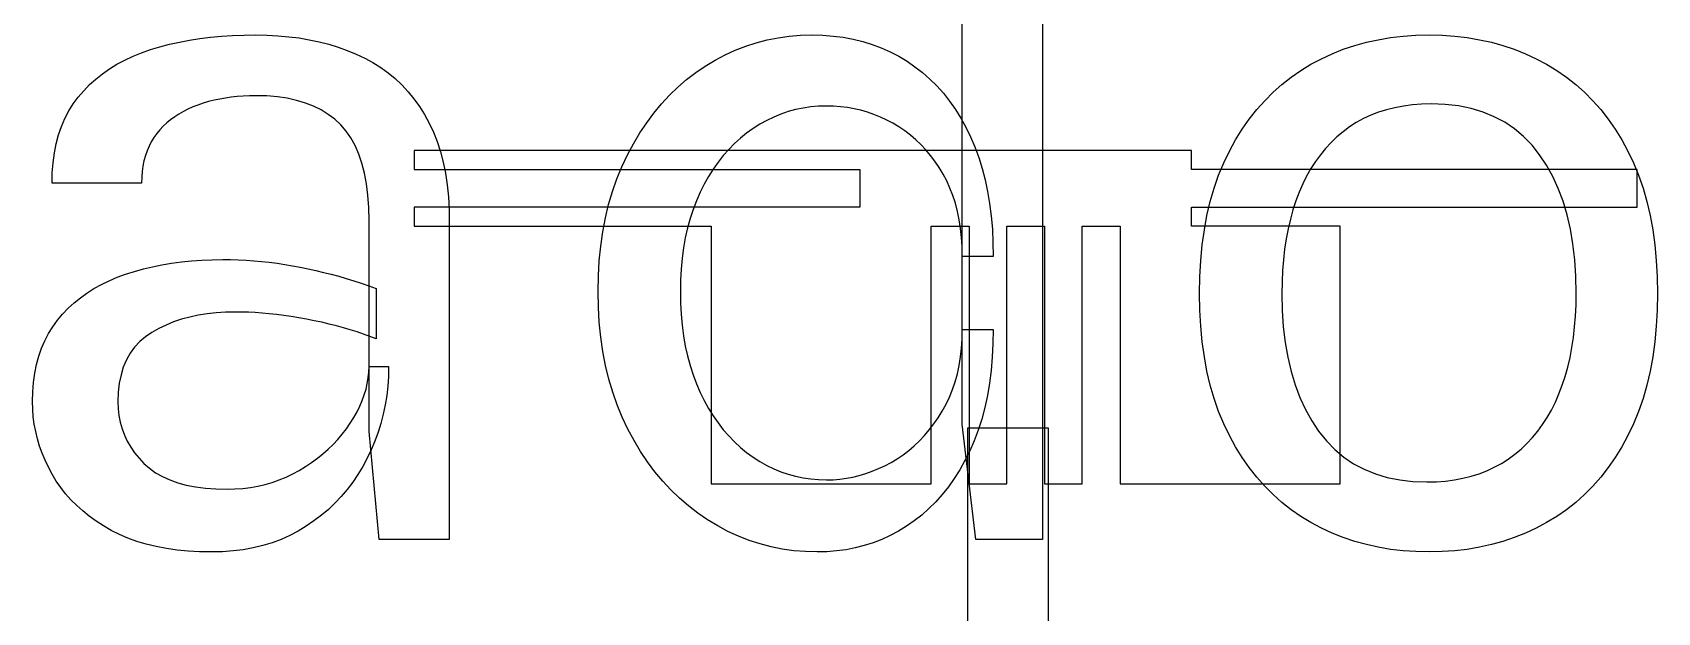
# Model space of a CAD drawing. Header units: millimetres. Extents: x -9.5 to 46, y -0.8 to 34.7.
# Drawn here: x 17.25 to 36.2, y 12.26 to 19.02 of the extents above; entities that cross this region are included whole.
import ezdxf

# ---------------------------------------------------------------- set-up
doc = ezdxf.new("R2010")
doc.units = ezdxf.units.MM
doc.layers.get('0').update_dxf_attribs({"linetype": 'CONTINUOUS'})

msp = doc.modelspace()

# ---------------------------------------------------------------- linework, layer by layer
for p, q in [((28.091, 14.454), (28.091, 21.294)), ((29.027, 21.294), (29.027, 13.11)), ((19.201, 18.947), (19.326, 18.963)), ((19.326, 18.963), (19.453, 18.975)), ((19.453, 18.975), (19.583, 18.983)), ((19.583, 18.983), (19.717, 18.988)), ((19.717, 18.988), (19.853, 18.99)), ((19.853, 18.99), (19.853, 18.99)), ((19.853, 18.99), (19.984, 18.988)), ((19.984, 18.988), (20.111, 18.981)), ((20.111, 18.981), (20.236, 18.97)), ((20.236, 18.97), (20.357, 18.955)), ((20.357, 18.955), (20.476, 18.935)), ((25.814, 18.932), (25.942, 18.957)), ((25.942, 18.957), (26.072, 18.976)), ((26.072, 18.976), (26.205, 18.987)), ((26.205, 18.987), (26.339, 18.99)), ((26.339, 18.99), (26.339, 18.99)), ((26.339, 18.99), (26.464, 18.987)), ((26.464, 18.987), (26.585, 18.978)), ((26.585, 18.978), (26.703, 18.963)), ((26.703, 18.963), (26.819, 18.941)), ((32.941, 18.935), (33.084, 18.959)), ((33.084, 18.959), (33.23, 18.976)), ((33.23, 18.976), (33.38, 18.987)), ((33.38, 18.987), (33.533, 18.99)), ((33.533, 18.99), (33.533, 18.99)), ((33.533, 18.99), (33.685, 18.987)), ((33.685, 18.987), (33.834, 18.976)), ((33.834, 18.976), (33.979, 18.959)), ((33.979, 18.959), (34.121, 18.935)), ((18.421, 18.742), (18.521, 18.783)), ((18.521, 18.783), (18.626, 18.819)), ((18.626, 18.819), (18.735, 18.852)), ((18.735, 18.852), (18.847, 18.881)), ((18.847, 18.881), (18.962, 18.906)), ((18.962, 18.906), (19.08, 18.929)), ((19.08, 18.929), (19.201, 18.947)), ((20.476, 18.935), (20.591, 18.91)), ((20.591, 18.91), (20.704, 18.881)), ((20.704, 18.881), (20.813, 18.848)), ((20.813, 18.848), (20.92, 18.81)), ((20.92, 18.81), (21.023, 18.768)), ((21.023, 18.768), (21.123, 18.721)), ((25.325, 18.758), (25.444, 18.812)), ((25.444, 18.812), (25.565, 18.859)), ((25.565, 18.859), (25.689, 18.899)), ((25.689, 18.899), (25.814, 18.932)), ((26.819, 18.941), (26.931, 18.914)), ((26.931, 18.914), (27.04, 18.88)), ((27.04, 18.88), (27.146, 18.84)), ((27.146, 18.84), (27.249, 18.794)), ((27.249, 18.794), (27.349, 18.742)), ((32.278, 18.713), (32.404, 18.771)), ((32.404, 18.771), (32.533, 18.823)), ((32.533, 18.823), (32.666, 18.867)), ((32.666, 18.867), (32.802, 18.905)), ((32.802, 18.905), (32.941, 18.935)), ((34.121, 18.935), (34.26, 18.905)), ((34.26, 18.905), (34.395, 18.867)), ((34.395, 18.867), (34.527, 18.823)), ((34.527, 18.823), (34.656, 18.771)), ((34.656, 18.771), (34.782, 18.713)), ((18.065, 18.538), (18.147, 18.596)), ((18.147, 18.596), (18.233, 18.649)), ((18.233, 18.649), (18.325, 18.698)), ((18.325, 18.698), (18.421, 18.742)), ((21.123, 18.721), (21.218, 18.669)), ((21.218, 18.669), (21.309, 18.611)), ((21.309, 18.611), (21.396, 18.549)), ((24.983, 18.551), (25.094, 18.627)), ((25.094, 18.627), (25.209, 18.696)), ((25.209, 18.696), (25.325, 18.758)), ((27.349, 18.742), (27.446, 18.684)), ((27.446, 18.684), (27.539, 18.62)), ((27.539, 18.62), (27.628, 18.551)), ((31.925, 18.498), (32.038, 18.576)), ((32.038, 18.576), (32.156, 18.648)), ((32.156, 18.648), (32.278, 18.713)), ((34.782, 18.713), (34.904, 18.648)), ((34.904, 18.648), (35.022, 18.576)), ((35.022, 18.576), (35.135, 18.498)), ((17.847, 18.341), (17.915, 18.411)), ((17.915, 18.411), (17.987, 18.477)), ((17.987, 18.477), (18.065, 18.538)), ((21.396, 18.549), (21.478, 18.481)), ((21.478, 18.481), (21.555, 18.408)), ((21.555, 18.408), (21.628, 18.329)), ((24.677, 18.287), (24.774, 18.382)), ((24.774, 18.382), (24.876, 18.47)), ((24.876, 18.47), (24.983, 18.551)), ((27.628, 18.551), (27.713, 18.476)), ((27.713, 18.476), (27.794, 18.396)), ((27.794, 18.396), (27.87, 18.311)), ((31.715, 18.322), (31.817, 18.414)), ((31.817, 18.414), (31.925, 18.498)), ((35.135, 18.498), (35.243, 18.414)), ((35.243, 18.414), (35.345, 18.322)), ((17.725, 18.189), (17.783, 18.267)), ((17.783, 18.267), (17.847, 18.341)), ((19.239, 18.195), (19.178, 18.174)), ((19.302, 18.213), (19.239, 18.195)), ((19.366, 18.229), (19.302, 18.213)), ((19.432, 18.243), (19.366, 18.229)), ((19.498, 18.255), (19.432, 18.243)), ((19.567, 18.265), (19.498, 18.255)), ((19.636, 18.272), (19.567, 18.265)), ((19.707, 18.278), (19.636, 18.272)), ((19.779, 18.281), (19.707, 18.278)), ((19.853, 18.282), (19.779, 18.281)), ((19.982, 18.279), (19.853, 18.282)), ((19.853, 18.282), (19.853, 18.282)), ((20.104, 18.269), (19.982, 18.279)), ((20.219, 18.252), (20.104, 18.269)), ((20.328, 18.228), (20.219, 18.252)), ((20.431, 18.197), (20.328, 18.228)), ((20.526, 18.16), (20.431, 18.197)), ((21.628, 18.329), (21.697, 18.246)), ((21.697, 18.246), (21.761, 18.157)), ((24.583, 18.187), (24.677, 18.287)), ((27.87, 18.311), (27.942, 18.22)), ((27.942, 18.22), (28.01, 18.123)), ((31.524, 18.12), (31.617, 18.224)), ((31.617, 18.224), (31.715, 18.322)), ((35.345, 18.322), (35.443, 18.224)), ((35.443, 18.224), (35.535, 18.12)), ((17.587, 17.923), (17.627, 18.017)), ((17.627, 18.017), (17.673, 18.105)), ((17.673, 18.105), (17.725, 18.189)), ((18.86, 18.002), (18.816, 17.966)), ((18.907, 18.037), (18.86, 18.002)), ((18.956, 18.069), (18.907, 18.037)), ((19.008, 18.099), (18.956, 18.069)), ((19.062, 18.126), (19.008, 18.099)), ((19.119, 18.151), (19.062, 18.126)), ((19.178, 18.174), (19.119, 18.151)), ((20.615, 18.116), (20.526, 18.16)), ((20.698, 18.065), (20.615, 18.116)), ((20.774, 18.008), (20.698, 18.065)), ((20.843, 17.943), (20.774, 18.008)), ((21.761, 18.157), (21.821, 18.063)), ((21.821, 18.063), (21.876, 17.964)), ((24.411, 17.968), (24.495, 18.08)), ((24.495, 18.08), (24.583, 18.187)), ((25.892, 18.034), (25.81, 17.995)), ((25.975, 18.068), (25.892, 18.034)), ((26.059, 18.097), (25.975, 18.068)), ((26.146, 18.12), (26.059, 18.097)), ((26.234, 18.139), (26.146, 18.12)), ((26.323, 18.152), (26.234, 18.139)), ((26.414, 18.16), (26.323, 18.152)), ((26.507, 18.162), (26.414, 18.16)), ((26.589, 18.16), (26.507, 18.162)), ((26.507, 18.162), (26.507, 18.162)), ((26.671, 18.154), (26.589, 18.16)), ((26.751, 18.144), (26.671, 18.154)), ((26.83, 18.13), (26.751, 18.144)), ((26.908, 18.112), (26.83, 18.13)), ((26.984, 18.09), (26.908, 18.112)), ((27.06, 18.064), (26.984, 18.09)), ((27.135, 18.034), (27.06, 18.064)), ((27.209, 17.999), (27.135, 18.034)), ((28.01, 18.123), (28.073, 18.022)), ((28.073, 18.022), (28.132, 17.915)), ((31.355, 17.892), (31.437, 18.009)), ((31.437, 18.009), (31.524, 18.12)), ((32.768, 18.015), (32.685, 17.97)), ((32.854, 18.055), (32.768, 18.015)), ((32.944, 18.09), (32.854, 18.055)), ((33.037, 18.119), (32.944, 18.09)), ((33.134, 18.143), (33.037, 18.119)), ((33.235, 18.162), (33.134, 18.143)), ((33.339, 18.175), (33.235, 18.162)), ((33.446, 18.183), (33.339, 18.175)), ((33.557, 18.186), (33.446, 18.183)), ((33.721, 18.18), (33.557, 18.186)), ((33.557, 18.186), (33.557, 18.186)), ((33.877, 18.163), (33.721, 18.18)), ((34.024, 18.133), (33.877, 18.163)), ((34.163, 18.092), (34.024, 18.133)), ((34.294, 18.038), (34.163, 18.092)), ((34.416, 17.973), (34.294, 18.038)), ((35.535, 18.12), (35.622, 18.009)), ((35.622, 18.009), (35.704, 17.892)), ((17.526, 17.722), (17.554, 17.825)), ((17.554, 17.825), (17.587, 17.923)), ((18.698, 17.841), (18.664, 17.795)), ((18.735, 17.885), (18.698, 17.841)), ((18.774, 17.926), (18.735, 17.885)), ((18.816, 17.966), (18.774, 17.926)), ((20.906, 17.871), (20.843, 17.943)), ((20.962, 17.79), (20.906, 17.871)), ((21.876, 17.964), (21.925, 17.858)), ((21.925, 17.858), (21.968, 17.747)), ((24.256, 17.723), (24.331, 17.849)), ((24.331, 17.849), (24.411, 17.968)), ((25.576, 17.847), (25.504, 17.788)), ((25.652, 17.901), (25.576, 17.847)), ((25.73, 17.951), (25.652, 17.901)), ((25.81, 17.995), (25.73, 17.951)), ((27.281, 17.961), (27.209, 17.999)), ((27.352, 17.919), (27.281, 17.961)), ((27.42, 17.873), (27.352, 17.919)), ((27.485, 17.824), (27.42, 17.873)), ((27.548, 17.77), (27.485, 17.824)), ((28.132, 17.915), (28.187, 17.802)), ((31.277, 17.768), (31.355, 17.892)), ((32.531, 17.863), (32.459, 17.803)), ((32.606, 17.919), (32.531, 17.863)), ((32.685, 17.97), (32.606, 17.919)), ((34.53, 17.897), (34.416, 17.973)), ((34.636, 17.808), (34.53, 17.897)), ((35.704, 17.892), (35.781, 17.768)), ((17.505, 17.615), (17.526, 17.722)), ((18.585, 17.641), (18.565, 17.584)), ((18.608, 17.695), (18.585, 17.641)), ((18.634, 17.746), (18.608, 17.695)), ((18.664, 17.795), (18.634, 17.746)), ((21.011, 17.701), (20.962, 17.79)), ((21.054, 17.602), (21.011, 17.701)), ((26.895, 17.643), (21.699, 17.643)), ((21.699, 17.643), (21.699, 17.422)), ((21.968, 17.747), (22.005, 17.63)), ((22.005, 17.63), (22.037, 17.507)), ((24.185, 17.592), (24.256, 17.723)), ((25.367, 17.657), (25.304, 17.585)), ((25.434, 17.725), (25.367, 17.657)), ((25.504, 17.788), (25.434, 17.725)), ((30.764, 17.643), (26.895, 17.643)), ((27.607, 17.713), (27.548, 17.77)), ((27.665, 17.652), (27.607, 17.713)), ((27.719, 17.587), (27.665, 17.652)), ((28.187, 17.802), (28.237, 17.685)), ((28.237, 17.685), (28.282, 17.562)), ((30.764, 17.422), (30.764, 17.643)), ((31.139, 17.5), (31.205, 17.637)), ((31.205, 17.637), (31.277, 17.768)), ((32.326, 17.669), (32.266, 17.595)), ((32.391, 17.738), (32.326, 17.669)), ((32.459, 17.803), (32.391, 17.738)), ((34.734, 17.707), (34.636, 17.808)), ((34.823, 17.595), (34.734, 17.707)), ((35.781, 17.768), (35.852, 17.637)), ((35.852, 17.637), (35.918, 17.5)), ((17.48, 17.385), (17.489, 17.502)), ((17.489, 17.502), (17.505, 17.615)), ((18.537, 17.463), (18.528, 17.399)), ((18.549, 17.525), (18.537, 17.463)), ((18.565, 17.584), (18.549, 17.525)), ((21.091, 17.495), (21.054, 17.602)), ((21.12, 17.38), (21.091, 17.495)), ((22.037, 17.507), (22.063, 17.379)), ((24.062, 17.314), (24.12, 17.455)), ((24.12, 17.455), (24.185, 17.592)), ((25.244, 17.508), (25.187, 17.427)), ((25.304, 17.585), (25.244, 17.508)), ((27.771, 17.519), (27.719, 17.587)), ((27.82, 17.446), (27.771, 17.519)), ((27.866, 17.37), (27.82, 17.446)), ((28.282, 17.562), (28.322, 17.435)), ((28.322, 17.435), (28.356, 17.303)), ((31.08, 17.357), (31.139, 17.5)), ((32.155, 17.434), (32.106, 17.346)), ((32.209, 17.517), (32.155, 17.434)), ((32.266, 17.595), (32.209, 17.517)), ((34.904, 17.473), (34.823, 17.595)), ((34.976, 17.341), (34.904, 17.473)), ((35.918, 17.5), (35.976, 17.357)), ((17.477, 17.262), (17.48, 17.385)), ((18.521, 17.262), (17.477, 17.262)), ((18.523, 17.332), (18.521, 17.262)), ((18.521, 17.262), (18.521, 17.262)), ((18.528, 17.399), (18.523, 17.332)), ((21.143, 17.255), (21.12, 17.38)), ((21.16, 17.122), (21.143, 17.255)), ((21.699, 17.422), (26.895, 17.422)), ((22.063, 17.379), (22.083, 17.244)), ((22.083, 17.244), (22.098, 17.104)), ((24.011, 17.167), (24.062, 17.314)), ((25.082, 17.252), (25.034, 17.157)), ((25.133, 17.341), (25.082, 17.252)), ((25.187, 17.427), (25.133, 17.341)), ((26.895, 17.422), (26.895, 16.982)), ((27.909, 17.29), (27.866, 17.37)), ((27.947, 17.207), (27.909, 17.29)), ((28.356, 17.303), (28.385, 17.166)), ((35.959, 17.422), (30.764, 17.422)), ((31.028, 17.207), (31.08, 17.357)), ((32.06, 17.254), (32.018, 17.157)), ((32.106, 17.346), (32.06, 17.254)), ((35.04, 17.201), (34.976, 17.341)), ((35.959, 16.982), (35.959, 17.422)), ((35.976, 17.357), (36.028, 17.207)), ((21.17, 16.981), (21.16, 17.122)), ((22.098, 17.104), (22.106, 16.958)), ((23.966, 17.015), (24.011, 17.167)), ((24.99, 17.059), (24.951, 16.956)), ((25.034, 17.157), (24.99, 17.059)), ((27.981, 17.12), (27.947, 17.207)), ((28.01, 17.029), (27.981, 17.12)), ((28.385, 17.166), (28.409, 17.025)), ((30.982, 17.051), (31.028, 17.207)), ((31.98, 17.056), (31.946, 16.952)), ((32.018, 17.157), (31.98, 17.056)), ((35.096, 17.053), (35.04, 17.201)), ((36.028, 17.207), (36.073, 17.051)), ((21.173, 16.83), (21.17, 16.981)), ((26.895, 16.982), (21.699, 16.982)), ((21.699, 16.982), (21.699, 16.762)), ((22.106, 16.958), (22.109, 16.806)), ((23.929, 16.859), (23.966, 17.015)), ((24.951, 16.956), (24.916, 16.85)), ((28.035, 16.935), (28.01, 17.029)), ((28.055, 16.837), (28.035, 16.935)), ((28.409, 17.025), (28.427, 16.878)), ((28.427, 16.878), (28.441, 16.727)), ((30.764, 16.762), (30.764, 16.982)), ((30.764, 16.982), (35.959, 16.982)), ((30.913, 16.719), (30.944, 16.888)), ((30.944, 16.888), (30.982, 17.051)), ((31.946, 16.952), (31.916, 16.843)), ((35.143, 16.895), (35.096, 17.053)), ((35.181, 16.729), (35.143, 16.895)), ((36.073, 17.051), (36.111, 16.888)), ((36.111, 16.888), (36.142, 16.719)), ((21.173, 14.37), (21.173, 16.83)), ((21.699, 16.762), (25.163, 16.762)), ((22.109, 16.806), (22.109, 16.806)), ((22.109, 16.806), (22.109, 13.11)), ((23.874, 16.531), (23.898, 16.697)), ((23.898, 16.697), (23.929, 16.859)), ((24.886, 16.741), (24.861, 16.627)), ((24.916, 16.85), (24.886, 16.741)), ((25.163, 16.762), (25.163, 13.762)), ((27.729, 13.762), (27.729, 16.762)), ((27.729, 16.762), (28.169, 16.762)), ((28.071, 16.736), (28.055, 16.837)), ((28.082, 16.631), (28.071, 16.736)), ((28.169, 16.762), (28.169, 13.762)), ((28.441, 16.727), (28.448, 16.571)), ((28.609, 13.762), (28.609, 16.762)), ((28.609, 16.762), (29.049, 16.762)), ((29.049, 16.762), (29.049, 13.762)), ((29.489, 13.762), (29.489, 16.762)), ((29.489, 16.762), (29.93, 16.762)), ((29.93, 16.762), (29.93, 13.762)), ((32.495, 16.762), (30.764, 16.762)), ((30.888, 16.543), (30.913, 16.719)), ((31.889, 16.731), (31.867, 16.615)), ((31.916, 16.843), (31.889, 16.731)), ((32.495, 13.762), (32.495, 16.762)), ((35.211, 16.555), (35.181, 16.729)), ((36.142, 16.719), (36.166, 16.543)), ((23.857, 16.36), (23.874, 16.531)), ((24.84, 16.51), (24.824, 16.388)), ((24.861, 16.627), (24.84, 16.51)), ((28.089, 16.522), (28.082, 16.631)), ((28.091, 16.41), (28.089, 16.522)), ((28.448, 16.571), (28.451, 16.41)), ((30.871, 16.361), (30.888, 16.543)), ((31.849, 16.495), (31.835, 16.372)), ((31.867, 16.615), (31.849, 16.495)), ((35.232, 16.371), (35.211, 16.555)), ((36.166, 16.543), (36.183, 16.361)), ((18.649, 16.29), (18.758, 16.313)), ((18.758, 16.313), (18.871, 16.331)), ((18.871, 16.331), (18.985, 16.347)), ((18.985, 16.347), (19.102, 16.359)), ((19.102, 16.359), (19.222, 16.367)), ((19.222, 16.367), (19.344, 16.372)), ((19.344, 16.372), (19.469, 16.374)), ((19.469, 16.374), (19.469, 16.374)), ((19.469, 16.374), (19.559, 16.373)), ((19.559, 16.373), (19.649, 16.371)), ((19.649, 16.371), (19.739, 16.366)), ((19.739, 16.366), (19.83, 16.36)), ((19.83, 16.36), (19.92, 16.352)), ((19.92, 16.352), (20.01, 16.342)), ((20.01, 16.342), (20.101, 16.33)), ((20.101, 16.33), (20.191, 16.317)), ((20.191, 16.317), (20.282, 16.301)), ((20.282, 16.301), (20.372, 16.284)), ((23.847, 16.183), (23.857, 16.36)), ((24.824, 16.388), (24.812, 16.263)), ((28.451, 16.41), (28.091, 16.41)), ((28.451, 16.41), (28.451, 16.41)), ((30.861, 16.173), (30.871, 16.361)), ((31.835, 16.372), (31.825, 16.244)), ((35.245, 16.179), (35.232, 16.371)), ((36.183, 16.361), (36.194, 16.173)), ((18.052, 16.083), (18.142, 16.127)), ((18.142, 16.127), (18.236, 16.167)), ((18.236, 16.167), (18.335, 16.203)), ((18.335, 16.203), (18.437, 16.236)), ((18.437, 16.236), (18.542, 16.265)), ((18.542, 16.265), (18.649, 16.29)), ((20.372, 16.284), (20.462, 16.265)), ((20.462, 16.265), (20.552, 16.246)), ((20.552, 16.246), (20.642, 16.224)), ((20.642, 16.224), (20.731, 16.202)), ((20.731, 16.202), (20.82, 16.178)), ((20.82, 16.178), (20.908, 16.152)), ((20.908, 16.152), (20.996, 16.126)), ((20.996, 16.126), (21.083, 16.098)), ((23.843, 16.002), (23.847, 16.183)), ((24.805, 16.135), (24.803, 16.002)), ((24.812, 16.263), (24.805, 16.135)), ((30.857, 15.978), (30.861, 16.173)), ((31.819, 16.113), (31.817, 15.978)), ((31.825, 16.244), (31.819, 16.113)), ((35.249, 15.978), (35.245, 16.179)), ((36.194, 16.173), (36.197, 15.978)), ((17.734, 15.868), (17.807, 15.928)), ((17.807, 15.928), (17.884, 15.983)), ((17.884, 15.983), (17.966, 16.035)), ((17.966, 16.035), (18.052, 16.083)), ((21.083, 16.098), (21.17, 16.069)), ((21.17, 16.069), (21.257, 16.038)), ((21.257, 16.038), (21.257, 16.038)), ((21.257, 16.038), (21.257, 15.45)), ((23.847, 15.82), (23.843, 16.002)), ((23.843, 16.002), (23.843, 16.002)), ((24.803, 16.002), (24.803, 16.002)), ((24.803, 16.002), (24.805, 15.867)), ((30.861, 15.784), (30.857, 15.978)), ((30.857, 15.978), (30.857, 15.978)), ((31.817, 15.978), (31.817, 15.978)), ((31.817, 15.978), (31.821, 15.78)), ((35.247, 15.844), (35.249, 15.978)), ((35.249, 15.978), (35.249, 15.978)), ((36.197, 15.978), (36.194, 15.784)), ((36.197, 15.978), (36.197, 15.978)), ((17.54, 15.666), (17.6, 15.737)), ((17.6, 15.737), (17.665, 15.805)), ((17.665, 15.805), (17.734, 15.868)), ((19.284, 15.741), (19.181, 15.724)), ((19.39, 15.753), (19.284, 15.741)), ((19.5, 15.76), (19.39, 15.753)), ((19.613, 15.762), (19.5, 15.76)), ((19.689, 15.761), (19.613, 15.762)), ((19.613, 15.762), (19.613, 15.762)), ((19.767, 15.759), (19.689, 15.761)), ((19.847, 15.755), (19.767, 15.759)), ((19.928, 15.749), (19.847, 15.755)), ((20.01, 15.741), (19.928, 15.749)), ((20.094, 15.732), (20.01, 15.741)), ((20.179, 15.721), (20.094, 15.732)), ((23.857, 15.642), (23.847, 15.82)), ((24.805, 15.867), (24.812, 15.736)), ((24.812, 15.736), (24.824, 15.609)), ((30.871, 15.597), (30.861, 15.784)), ((31.821, 15.78), (31.834, 15.589)), ((35.241, 15.714), (35.247, 15.844)), ((36.194, 15.784), (36.183, 15.597)), ((17.435, 15.511), (17.485, 15.591)), ((17.485, 15.591), (17.54, 15.666)), ((18.722, 15.57), (18.641, 15.525)), ((18.807, 15.61), (18.722, 15.57)), ((18.895, 15.646), (18.807, 15.61)), ((18.987, 15.677), (18.895, 15.646)), ((19.082, 15.703), (18.987, 15.677)), ((19.181, 15.724), (19.082, 15.703)), ((20.266, 15.708), (20.179, 15.721)), ((20.354, 15.694), (20.266, 15.708)), ((20.444, 15.678), (20.354, 15.694)), ((20.534, 15.661), (20.444, 15.678)), ((20.622, 15.642), (20.534, 15.661)), ((20.708, 15.622), (20.622, 15.642)), ((20.792, 15.601), (20.708, 15.622)), ((20.874, 15.579), (20.792, 15.601)), ((20.954, 15.556), (20.874, 15.579)), ((21.033, 15.531), (20.954, 15.556)), ((23.874, 15.47), (23.857, 15.642)), ((24.824, 15.609), (24.84, 15.486)), ((28.089, 15.448), (28.091, 15.558)), ((28.091, 15.558), (28.091, 15.558)), ((28.091, 15.558), (28.451, 15.558)), ((28.451, 15.558), (28.448, 15.394)), ((30.888, 15.416), (30.871, 15.597)), ((31.834, 15.589), (31.856, 15.408)), ((35.217, 15.466), (35.231, 15.588)), ((35.231, 15.588), (35.241, 15.714)), ((36.183, 15.597), (36.166, 15.416)), ((17.354, 15.339), (17.392, 15.427)), ((17.392, 15.427), (17.435, 15.511)), ((18.439, 15.353), (18.388, 15.282)), ((18.499, 15.417), (18.439, 15.353)), ((18.566, 15.474), (18.499, 15.417)), ((18.641, 15.525), (18.566, 15.474)), ((21.109, 15.505), (21.033, 15.531)), ((21.184, 15.478), (21.109, 15.505)), ((21.257, 15.45), (21.184, 15.478)), ((23.899, 15.302), (23.874, 15.47)), ((24.84, 15.486), (24.861, 15.366)), ((24.861, 15.366), (24.886, 15.25)), ((28.082, 15.342), (28.089, 15.448)), ((28.448, 15.394), (28.44, 15.235)), ((30.913, 15.241), (30.888, 15.416)), ((31.856, 15.408), (31.886, 15.235)), ((35.199, 15.347), (35.217, 15.466)), ((36.166, 15.416), (36.142, 15.241)), ((17.296, 15.149), (17.322, 15.246)), ((17.322, 15.246), (17.354, 15.339)), ((18.344, 15.205), (18.308, 15.121)), ((18.388, 15.282), (18.344, 15.205)), ((23.93, 15.139), (23.899, 15.302)), ((24.886, 15.25), (24.916, 15.139)), ((28.054, 15.138), (28.07, 15.238)), ((28.07, 15.238), (28.082, 15.342)), ((28.44, 15.235), (28.427, 15.081)), ((30.944, 15.072), (30.913, 15.241)), ((31.886, 15.235), (31.924, 15.07)), ((35.151, 15.12), (35.177, 15.232)), ((35.177, 15.232), (35.199, 15.347)), ((36.142, 15.241), (36.111, 15.072)), ((17.261, 14.942), (17.275, 15.048)), ((17.275, 15.048), (17.296, 15.149)), ((18.281, 15.03), (18.261, 14.933)), ((18.308, 15.121), (18.281, 15.03)), ((21.153, 14.928), (21.164, 14.994)), ((21.164, 14.994), (21.171, 15.06)), ((21.171, 15.06), (21.173, 15.126)), ((21.173, 15.126), (21.173, 15.126)), ((21.173, 15.126), (21.401, 15.126)), ((21.399, 15.012), (21.391, 14.899)), ((21.401, 15.126), (21.399, 15.012)), ((23.968, 14.981), (23.93, 15.139)), ((24.014, 14.828), (23.968, 14.981)), ((24.916, 15.139), (24.951, 15.031)), ((24.951, 15.031), (24.99, 14.926)), ((28.007, 14.948), (28.033, 15.041)), ((28.033, 15.041), (28.054, 15.138)), ((28.427, 15.081), (28.407, 14.932)), ((30.982, 14.91), (30.944, 15.072)), ((31.924, 15.07), (31.972, 14.914)), ((35.086, 14.908), (35.12, 15.012)), ((35.12, 15.012), (35.151, 15.12)), ((36.111, 15.072), (36.073, 14.91)), ((17.249, 14.718), (17.252, 14.832)), ((17.252, 14.832), (17.261, 14.942)), ((18.249, 14.829), (18.245, 14.718)), ((18.261, 14.933), (18.249, 14.829)), ((21.094, 14.73), (21.118, 14.796)), ((21.118, 14.796), (21.138, 14.862)), ((21.138, 14.862), (21.153, 14.928)), ((21.379, 14.788), (21.361, 14.679)), ((21.391, 14.899), (21.379, 14.788)), ((24.066, 14.679), (24.014, 14.828)), ((24.99, 14.926), (25.034, 14.826)), ((25.034, 14.826), (25.082, 14.73)), ((27.941, 14.771), (27.976, 14.858)), ((27.976, 14.858), (28.007, 14.948)), ((28.383, 14.788), (28.353, 14.649)), ((28.407, 14.932), (28.383, 14.788)), ((31.028, 14.753), (30.982, 14.91)), ((31.972, 14.914), (32.027, 14.766)), ((35.006, 14.712), (35.048, 14.808)), ((35.048, 14.808), (35.086, 14.908)), ((36.073, 14.91), (36.028, 14.753)), ((17.251, 14.63), (17.249, 14.718)), ((17.249, 14.718), (17.249, 14.718)), ((17.258, 14.542), (17.251, 14.63)), ((18.245, 14.718), (18.245, 14.718)), ((18.245, 14.718), (18.248, 14.635)), ((18.248, 14.635), (18.257, 14.555)), ((20.996, 14.532), (21.033, 14.598)), ((21.033, 14.598), (21.066, 14.664)), ((21.066, 14.664), (21.094, 14.73)), ((21.361, 14.679), (21.339, 14.571)), ((24.125, 14.536), (24.066, 14.679)), ((25.082, 14.73), (25.133, 14.638)), ((25.133, 14.638), (25.187, 14.551)), ((27.809, 14.53), (27.857, 14.607)), ((27.857, 14.607), (27.902, 14.687)), ((27.902, 14.687), (27.941, 14.771)), ((28.353, 14.649), (28.317, 14.515)), ((31.08, 14.603), (31.028, 14.753)), ((31.139, 14.46), (31.08, 14.603)), ((32.027, 14.766), (32.092, 14.626)), ((32.092, 14.626), (32.165, 14.496)), ((34.91, 14.533), (34.96, 14.62)), ((34.96, 14.62), (35.006, 14.712)), ((35.976, 14.603), (35.918, 14.46)), ((36.028, 14.753), (35.976, 14.603)), ((17.27, 14.456), (17.258, 14.542)), ((17.286, 14.37), (17.27, 14.456)), ((18.257, 14.555), (18.272, 14.477)), ((18.272, 14.477), (18.294, 14.401)), ((18.294, 14.401), (18.321, 14.328)), ((20.86, 14.339), (20.909, 14.401)), ((20.909, 14.401), (20.954, 14.466)), ((20.954, 14.466), (20.996, 14.532)), ((21.311, 14.465), (21.279, 14.361)), ((21.339, 14.571), (21.311, 14.465)), ((24.191, 14.397), (24.125, 14.536)), ((25.187, 14.551), (25.244, 14.469)), ((25.244, 14.469), (25.304, 14.391)), ((27.705, 14.388), (27.758, 14.458)), ((27.758, 14.458), (27.809, 14.53)), ((28.247, 13.11), (28.091, 14.454)), ((28.157, 7.573), (28.157, 14.413)), ((28.157, 14.413), (29.093, 14.413)), ((28.317, 14.515), (28.276, 14.387)), ((29.093, 14.413), (29.093, 6.229)), ((31.205, 14.322), (31.139, 14.46)), ((32.165, 14.496), (32.246, 14.373)), ((34.8, 14.372), (34.857, 14.451)), ((34.857, 14.451), (34.91, 14.533)), ((35.918, 14.46), (35.852, 14.322)), ((17.306, 14.285), (17.286, 14.37)), ((17.331, 14.2), (17.306, 14.285)), ((18.321, 14.328), (18.354, 14.257)), ((18.354, 14.257), (18.394, 14.189)), ((20.696, 14.164), (20.754, 14.22)), ((20.754, 14.22), (20.809, 14.278)), ((20.809, 14.278), (20.86, 14.339)), ((21.293, 13.11), (21.173, 14.37)), ((21.242, 14.258), (21.199, 14.157)), ((21.279, 14.361), (21.242, 14.258)), ((24.263, 14.264), (24.191, 14.397)), ((24.34, 14.137), (24.263, 14.264)), ((25.304, 14.391), (25.367, 14.318)), ((25.367, 14.318), (25.434, 14.249)), ((25.434, 14.249), (25.504, 14.185)), ((27.53, 14.204), (27.591, 14.261)), ((27.591, 14.261), (27.649, 14.323)), ((27.649, 14.323), (27.705, 14.388)), ((28.23, 14.263), (28.178, 14.145)), ((28.276, 14.387), (28.23, 14.263)), ((31.277, 14.191), (31.205, 14.322)), ((32.246, 14.373), (32.336, 14.261)), ((32.336, 14.261), (32.434, 14.16)), ((34.606, 14.165), (34.674, 14.23)), ((34.674, 14.23), (34.739, 14.299)), ((34.739, 14.299), (34.8, 14.372)), ((35.852, 14.322), (35.781, 14.191)), ((17.361, 14.117), (17.331, 14.2)), ((17.395, 14.035), (17.361, 14.117)), ((17.434, 13.953), (17.395, 14.035)), ((18.394, 14.189), (18.439, 14.123)), ((18.439, 14.123), (18.491, 14.059)), ((18.491, 14.059), (18.548, 13.998)), ((20.504, 14.009), (20.571, 14.059)), ((20.571, 14.059), (20.635, 14.11)), ((20.635, 14.11), (20.696, 14.164)), ((21.152, 14.058), (21.1, 13.962)), ((21.199, 14.157), (21.152, 14.058)), ((24.421, 14.016), (24.34, 14.137)), ((25.504, 14.185), (25.576, 14.125)), ((25.576, 14.125), (25.652, 14.07)), ((25.652, 14.07), (25.73, 14.02)), ((27.26, 14.01), (27.331, 14.053)), ((27.331, 14.053), (27.4, 14.099)), ((27.4, 14.099), (27.466, 14.15)), ((27.466, 14.15), (27.53, 14.204)), ((28.122, 14.032), (28.061, 13.925)), ((28.178, 14.145), (28.122, 14.032)), ((31.355, 14.067), (31.277, 14.191)), ((31.437, 13.949), (31.355, 14.067)), ((32.434, 14.16), (32.54, 14.072)), ((32.54, 14.072), (32.654, 13.995)), ((34.377, 13.998), (34.457, 14.049)), ((34.457, 14.049), (34.533, 14.105)), ((34.533, 14.105), (34.606, 14.165)), ((35.704, 14.067), (35.622, 13.949)), ((35.781, 14.191), (35.704, 14.067)), ((17.477, 13.872), (17.434, 13.953)), ((17.525, 13.793), (17.477, 13.872)), ((18.548, 13.998), (18.612, 13.941)), ((18.612, 13.941), (18.684, 13.89)), ((18.684, 13.89), (18.763, 13.845)), ((18.763, 13.845), (18.849, 13.806)), ((20.127, 13.805), (20.206, 13.838)), ((20.206, 13.838), (20.284, 13.876)), ((20.284, 13.876), (20.36, 13.917)), ((20.36, 13.917), (20.434, 13.962)), ((20.434, 13.962), (20.504, 14.009)), ((21.044, 13.869), (20.984, 13.78)), ((21.1, 13.962), (21.044, 13.869)), ((24.507, 13.901), (24.421, 14.016)), ((24.598, 13.793), (24.507, 13.901)), ((25.73, 14.02), (25.81, 13.975)), ((25.81, 13.975), (25.892, 13.936)), ((25.892, 13.936), (25.975, 13.901)), ((25.975, 13.901), (26.059, 13.872)), ((26.059, 13.872), (26.146, 13.848)), ((26.146, 13.848), (26.234, 13.83)), ((26.739, 13.825), (26.815, 13.839)), ((26.815, 13.839), (26.89, 13.857)), ((26.89, 13.857), (26.965, 13.88)), ((26.965, 13.88), (27.04, 13.906)), ((27.04, 13.906), (27.114, 13.937)), ((27.114, 13.937), (27.187, 13.971)), ((27.187, 13.971), (27.26, 14.01)), ((28.061, 13.925), (27.997, 13.823)), ((31.524, 13.837), (31.437, 13.949)), ((31.617, 13.733), (31.524, 13.837)), ((32.654, 13.995), (32.776, 13.93)), ((32.776, 13.93), (32.907, 13.877)), ((32.907, 13.877), (33.045, 13.835)), ((33.045, 13.835), (33.192, 13.806)), ((33.929, 13.825), (34.025, 13.849)), ((34.025, 13.849), (34.118, 13.878)), ((34.118, 13.878), (34.208, 13.913)), ((34.208, 13.913), (34.294, 13.953)), ((34.294, 13.953), (34.377, 13.998)), ((35.535, 13.837), (35.443, 13.733)), ((35.622, 13.949), (35.535, 13.837)), ((17.578, 13.717), (17.525, 13.793)), ((17.635, 13.644), (17.578, 13.717)), ((17.697, 13.575), (17.635, 13.644)), ((18.849, 13.806), (18.942, 13.773)), ((18.942, 13.773), (19.042, 13.746)), ((19.042, 13.746), (19.15, 13.725)), ((19.15, 13.725), (19.265, 13.71)), ((19.265, 13.71), (19.388, 13.701)), ((19.388, 13.701), (19.517, 13.698)), ((19.517, 13.698), (19.61, 13.7)), ((19.517, 13.698), (19.517, 13.698)), ((19.61, 13.7), (19.701, 13.707)), ((19.701, 13.707), (19.79, 13.718)), ((19.79, 13.718), (19.877, 13.733)), ((19.877, 13.733), (19.962, 13.753)), ((19.962, 13.753), (20.045, 13.777)), ((20.045, 13.777), (20.127, 13.805)), ((20.919, 13.695), (20.85, 13.614)), ((20.984, 13.78), (20.919, 13.695)), ((24.693, 13.69), (24.598, 13.793)), ((24.793, 13.594), (24.693, 13.69)), ((25.163, 13.762), (27.729, 13.762)), ((26.234, 13.83), (26.323, 13.817)), ((26.323, 13.817), (26.414, 13.809)), ((26.414, 13.809), (26.507, 13.806)), ((26.507, 13.806), (26.585, 13.808)), ((26.507, 13.806), (26.507, 13.806)), ((26.585, 13.808), (26.662, 13.814)), ((26.662, 13.814), (26.739, 13.825)), ((27.929, 13.727), (27.857, 13.636)), ((27.997, 13.823), (27.929, 13.727)), ((28.169, 13.762), (28.609, 13.762)), ((29.049, 13.762), (29.489, 13.762)), ((29.93, 13.762), (32.495, 13.762)), ((31.715, 13.635), (31.617, 13.733)), ((33.192, 13.806), (33.346, 13.788)), ((33.346, 13.788), (33.509, 13.782)), ((33.509, 13.782), (33.619, 13.785)), ((33.509, 13.782), (33.509, 13.782)), ((33.509, 13.782), (33.509, 13.782)), ((33.619, 13.785), (33.726, 13.793)), ((33.726, 13.793), (33.829, 13.806)), ((33.829, 13.806), (33.929, 13.825)), ((35.443, 13.733), (35.345, 13.635)), ((17.764, 13.508), (17.697, 13.575)), ((17.835, 13.444), (17.764, 13.508)), ((20.699, 13.463), (20.617, 13.394)), ((20.777, 13.537), (20.699, 13.463)), ((20.85, 13.614), (20.777, 13.537)), ((24.898, 13.503), (24.793, 13.594)), ((25.007, 13.419), (24.898, 13.503)), ((27.702, 13.471), (27.618, 13.397)), ((27.781, 13.551), (27.702, 13.471)), ((27.857, 13.636), (27.781, 13.551)), ((31.817, 13.543), (31.715, 13.635)), ((31.925, 13.458), (31.817, 13.543)), ((32.038, 13.38), (31.925, 13.458)), ((35.135, 13.458), (35.022, 13.38)), ((35.243, 13.543), (35.135, 13.458)), ((35.345, 13.635), (35.243, 13.543)), ((17.911, 13.383), (17.835, 13.444)), ((17.992, 13.325), (17.911, 13.383)), ((18.077, 13.27), (17.992, 13.325)), ((18.167, 13.218), (18.077, 13.27)), ((20.441, 13.266), (20.347, 13.209)), ((20.531, 13.328), (20.441, 13.266)), ((20.617, 13.394), (20.531, 13.328)), ((25.121, 13.341), (25.007, 13.419)), ((25.239, 13.27), (25.121, 13.341)), ((25.358, 13.206), (25.239, 13.27)), ((27.44, 13.266), (27.346, 13.209)), ((27.531, 13.329), (27.44, 13.266)), ((27.618, 13.397), (27.531, 13.329)), ((32.156, 13.308), (32.038, 13.38)), ((32.278, 13.243), (32.156, 13.308)), ((34.904, 13.308), (34.782, 13.243)), ((35.022, 13.38), (34.904, 13.308)), ((18.262, 13.17), (18.167, 13.218)), ((18.362, 13.127), (18.262, 13.17)), ((18.466, 13.09), (18.362, 13.127)), ((18.576, 13.057), (18.466, 13.09)), ((20.148, 13.113), (20.043, 13.074)), ((20.249, 13.158), (20.148, 13.113)), ((20.347, 13.209), (20.249, 13.158)), ((22.109, 13.11), (21.293, 13.11)), ((22.109, 13.11), (22.109, 13.11)), ((25.481, 13.15), (25.358, 13.206)), ((25.605, 13.101), (25.481, 13.15)), ((25.732, 13.06), (25.605, 13.101)), ((27.151, 13.113), (27.05, 13.074)), ((27.25, 13.158), (27.151, 13.113)), ((27.346, 13.209), (27.25, 13.158)), ((29.027, 13.11), (28.247, 13.11)), ((29.027, 13.11), (29.027, 13.11)), ((32.404, 13.185), (32.278, 13.243)), ((32.533, 13.134), (32.404, 13.185)), ((32.666, 13.089), (32.533, 13.134)), ((32.802, 13.052), (32.666, 13.089)), ((34.395, 13.089), (34.26, 13.052)), ((34.527, 13.134), (34.395, 13.089)), ((34.656, 13.185), (34.527, 13.134)), ((34.782, 13.243), (34.656, 13.185)), ((18.691, 13.029), (18.576, 13.057)), ((18.81, 13.006), (18.691, 13.029)), ((18.934, 12.989), (18.81, 13.006)), ((19.064, 12.976), (18.934, 12.989)), ((19.198, 12.969), (19.064, 12.976)), ((19.337, 12.966), (19.198, 12.969)), ((19.464, 12.969), (19.337, 12.966)), ((19.337, 12.966), (19.337, 12.966)), ((19.337, 12.966), (19.337, 12.966)), ((19.587, 12.978), (19.464, 12.969)), ((19.706, 12.993), (19.587, 12.978)), ((19.822, 13.014), (19.706, 12.993)), ((19.934, 13.041), (19.822, 13.014)), ((20.043, 13.074), (19.934, 13.041)), ((25.861, 13.026), (25.732, 13.06)), ((25.992, 13), (25.861, 13.026)), ((26.125, 12.981), (25.992, 13)), ((26.261, 12.97), (26.125, 12.981)), ((26.399, 12.966), (26.261, 12.97)), ((26.513, 12.969), (26.399, 12.966)), ((26.399, 12.966), (26.399, 12.966)), ((26.399, 12.966), (26.399, 12.966)), ((26.625, 12.978), (26.513, 12.969)), ((26.735, 12.993), (26.625, 12.978)), ((26.842, 13.014), (26.735, 12.993)), ((26.947, 13.041), (26.842, 13.014)), ((27.05, 13.074), (26.947, 13.041)), ((32.941, 13.021), (32.802, 13.052)), ((33.084, 12.997), (32.941, 13.021)), ((33.23, 12.98), (33.084, 12.997)), ((33.38, 12.97), (33.23, 12.98)), ((33.533, 12.966), (33.38, 12.97)), ((33.685, 12.97), (33.533, 12.966)), ((33.533, 12.966), (33.533, 12.966)), ((33.533, 12.966), (33.533, 12.966)), ((33.834, 12.98), (33.685, 12.97)), ((33.979, 12.997), (33.834, 12.98)), ((34.121, 13.021), (33.979, 12.997)), ((34.26, 13.052), (34.121, 13.021))]:
    msp.add_line(p, q)

doc.saveas('drawing.dxf')
